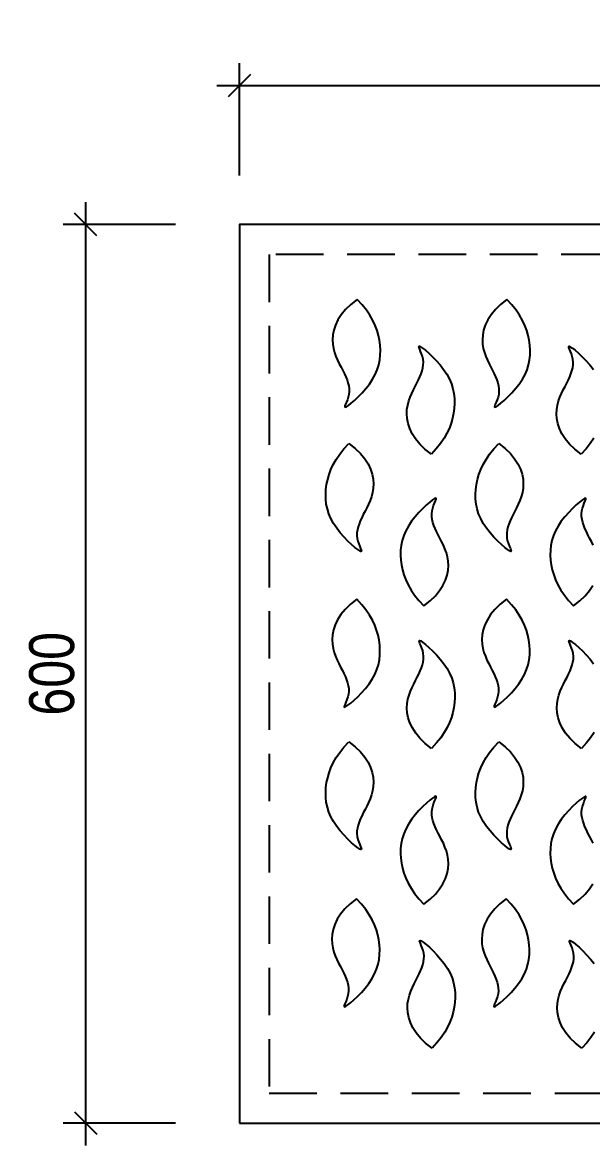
# Model space of a CAD drawing. Header units: feet. Extents: x 0 to 46220, y -100 to 29800.
# Drawn here: x 35253 to 35633, y 22577 to 23327 of the extents above; entities that cross this region are included whole.
import ezdxf

# ---------------------------------------------------------------- set-up
doc = ezdxf.new("R2010")
doc.units = ezdxf.units.FT
doc.header["$MEASUREMENT"] = 0
doc.linetypes.add('HIDDEN2', pattern=[4.7625, 3.175, -1.5875])
doc.layers.get('Defpoints').update_dxf_attribs({"color": 8})
for name, color, linetype in [('1', 1, 'Continuous'), ('VHG-Dim', 140, 'Continuous'), ('VHG-Nap4', 7, 'Continuous'), ('VHG-Thep', 1, 'Continuous')]:
    doc.layers.add(name, color=color, linetype=linetype)
doc.styles.add('VHG-Unicode.Regular', font='arial.ttf', dxfattribs={"width": 0.8})
doc.dimstyles.new('VHG1-15', dxfattribs={"dimscale": 150, "dimtxt": 0.2, "dimasz": 0.1, "dimexe": 0.1, "dimexo": 0.1, "dimgap": 0.05, "dimtad": 1, "dimdec": 0, "dimzin": 0, "dimdsep": 46, "dimtxsty": 'VHG-Unicode.Regular', "dimblk": 'OBLIQUE', "dimcen": 0.1, "dimdle": 0.1, "dimclrd": 140, "dimclre": 140, "dimclrt": 7, "dimaunit": 1, "dimadec": 3, "dimazin": 0, "dimtfac": 1, "dimtdec": 0, "dimtix": 1, "dimtofl": 0, "dimtmove": 0, "dimatfit": 3, "dimldrblk": 'DOTSMALL', "dimfxl": 0.4, "dimfxlon": 1, "dimtolj": 1, "dimtzin": 0, "dimarcsym": 0})

# ---------------------------------------------------------------- blocks, each defined once
blk = doc.blocks.new('_Oblique')
at = {"layer": 'VHG-Dim', "linetype": 'ByBlock', "lineweight": -2}
blk.add_line((-0.5, -0.5), (0.5, 0.5), dxfattribs=at)
blk = doc.blocks.new('*D391')
at = {"layer": 'Defpoints', "color": 0, "transparency": 16777216}
for p in [(35997.69, 23284.32), (35397.69, 23191.55), (35997.69, 23191.55)]:
    blk.add_point(p, dxfattribs=at)
at = {"layer": 'VHG-Dim', "color": 140, "lineweight": -2, "transparency": 16777216}
for p, q in [((35397.69, 23224.32), (35397.69, 23299.32)), ((35997.69, 23224.32), (35997.69, 23299.32)), ((35382.69, 23284.32), (36012.69, 23284.32))]:
    blk.add_line(p, q, dxfattribs=at)
at = {"layer": 'VHG-Dim', "color": 140, "lineweight": -2, "transparency": 16777216, "xscale": 15, "yscale": 15, "zscale": 15, "rotation": 180}
blk.add_blockref('_Oblique', (35397.69, 23284.32), dxfattribs=at)
at = {"layer": 'VHG-Dim', "color": 140, "lineweight": -2, "transparency": 16777216, "xscale": 15, "yscale": 15, "zscale": 15}
blk.add_blockref('_Oblique', (35997.69, 23284.32), dxfattribs=at)
at = {"layer": 'VHG-Dim', "color": 7, "transparency": 16777216, "insert": (35697.69, 23306.82), "char_height": 30, "attachment_point": 5, "style": 'VHG-Unicode.Regular'}
blk.add_mtext('\\A1;600', dxfattribs=at)
blk = doc.blocks.new('_DotSmall')
at = {"layer": 'VHG-Thep', "linetype": 'ByBlock', "const_width": 0.5}
blk.add_lwpolyline([(-0.0625, 0, 1), (0.0625, 0, 1)], format="xyb", close=True, dxfattribs=at)
blk = doc.blocks.new('*D392')
at = {"layer": 'Defpoints', "color": 0, "transparency": 16777216}
for p in [(35397.69, 23191.55), (35295.09, 22591.55), (35397.69, 22591.55)]:
    blk.add_point(p, dxfattribs=at)
at = {"layer": 'VHG-Dim', "color": 140, "lineweight": -2, "transparency": 16777216}
for p, q in [((35295.09, 23206.55), (35295.09, 22576.55)), ((35355.09, 23191.55), (35280.09, 23191.55)), ((35355.09, 22591.55), (35280.09, 22591.55))]:
    blk.add_line(p, q, dxfattribs=at)
at = {"layer": 'VHG-Dim', "color": 140, "lineweight": -2, "transparency": 16777216, "xscale": 15, "yscale": 15, "zscale": 15}
for p, rotation in [((35295.09, 23191.55), 90), ((35295.09, 22591.55), 270)]:
    blk.add_blockref('_Oblique', p, dxfattribs=dict(at, rotation=rotation))
at = {"layer": 'VHG-Dim', "color": 7, "transparency": 16777216, "insert": (35272.59, 22891.55), "char_height": 30, "attachment_point": 5, "rotation": 90, "style": 'VHG-Unicode.Regular'}
blk.add_mtext('\\A1;600', dxfattribs=at)
blk = doc.blocks.new('VIN.TNM.CX.500x500.MB')
at = {"layer": 'VHG-Nap4'}
blk.add_lwpolyline([(-300, -300), (300, -300), (300, 300), (-300, 300)], close=True, dxfattribs=at)
at = {"layer": 'VHG-Nap4', "linetype": 'HIDDEN2', "ltscale": 10}
blk.add_lwpolyline([(-280, -280), (280, -280), (280, 280), (-280, 280)], close=True, dxfattribs=at)
at = {"layer": 'VHG-Nap4'}
for points in [[(-221.34, 250), (-225.59, 246.67), (-229.11, 243.27), (-231.95, 239.82), (-234.16, 236.36), (-235.8, 232.93), (-236.91, 229.55), (-237.55, 226.26), (-237.77, 223.1), (-237.61, 220.09), (-237.14, 217.23), (-236.42, 214.5), (-235.49, 211.9), (-234.42, 209.42), (-233.27, 207.03), (-232.1, 204.74), (-230.95, 202.53), (-229.89, 200.38), (-228.94, 198.3), (-228.13, 196.27), (-227.47, 194.28), (-227, 192.33), (-226.72, 190.41), (-226.67, 188.52), (-226.86, 186.63), (-227.3, 184.77), (-227.9, 182.98), (-228.54, 181.36), (-229.12, 179.97), (-229.52, 178.89), (-229.64, 178.2), (-229.36, 177.98), (-228.57, 178.3), (-227.21, 179.21), (-225.35, 180.67), (-223.13, 182.59), (-220.68, 184.92), (-218.11, 187.56), (-215.57, 190.45), (-213.17, 193.52), (-211.05, 196.68), (-209.3, 199.88), (-207.94, 203.1), (-206.93, 206.33), (-206.26, 209.59), (-205.9, 212.85), (-205.84, 216.13), (-206.04, 219.42), (-206.48, 222.71), (-207.16, 226), (-208.1, 229.3), (-209.34, 232.63), (-210.92, 236), (-212.87, 239.4), (-215.23, 242.87), (-218.04, 246.4), (-221.34, 250)], [(-121.34, 250), (-125.59, 246.67), (-129.11, 243.27), (-131.95, 239.82), (-134.16, 236.36), (-135.8, 232.93), (-136.91, 229.55), (-137.55, 226.26), (-137.77, 223.1), (-137.61, 220.09), (-137.14, 217.23), (-136.42, 214.5), (-135.49, 211.9), (-134.42, 209.42), (-133.27, 207.03), (-132.1, 204.74), (-130.95, 202.53), (-129.89, 200.38), (-128.94, 198.3), (-128.13, 196.27), (-127.47, 194.28), (-127, 192.33), (-126.72, 190.41), (-126.67, 188.52), (-126.86, 186.63), (-127.3, 184.77), (-127.9, 182.98), (-128.54, 181.36), (-129.12, 179.97), (-129.52, 178.89), (-129.64, 178.2), (-129.36, 177.98), (-128.57, 178.3), (-127.21, 179.21), (-125.35, 180.67), (-123.13, 182.59), (-120.68, 184.92), (-118.11, 187.56), (-115.57, 190.45), (-113.17, 193.52), (-111.05, 196.68), (-109.3, 199.88), (-107.94, 203.1), (-106.93, 206.33), (-106.26, 209.59), (-105.9, 212.85), (-105.84, 216.13), (-106.04, 219.42), (-106.48, 222.71), (-107.16, 226), (-108.1, 229.3), (-109.34, 232.63), (-110.92, 236), (-112.87, 239.4), (-115.23, 242.87), (-118.04, 246.4), (-121.34, 250)], [(-171.82, 146.69), (-176.07, 150.02), (-179.59, 153.42), (-182.43, 156.87), (-184.64, 160.33), (-186.28, 163.76), (-187.39, 167.14), (-188.03, 170.43), (-188.25, 173.59), (-188.09, 176.6), (-187.62, 179.46), (-186.89, 182.19), (-185.97, 184.79), (-184.9, 187.28), (-183.75, 189.66), (-182.58, 191.95), (-181.43, 194.17), (-180.37, 196.31), (-179.42, 198.39), (-178.61, 200.42), (-177.95, 202.41), (-177.47, 204.36), (-177.2, 206.28), (-177.14, 208.18), (-177.34, 210.06), (-177.78, 211.93), (-178.37, 213.71), (-179.02, 215.33), (-179.6, 216.72), (-180, 217.8), (-180.12, 218.49), (-179.84, 218.71), (-179.05, 218.39), (-177.69, 217.48), (-175.83, 216.02), (-173.61, 214.1), (-171.15, 211.78), (-168.59, 209.13), (-166.04, 206.24), (-163.65, 203.18), (-161.53, 200.01), (-159.78, 196.82), (-158.42, 193.6), (-157.41, 190.36), (-156.74, 187.1), (-156.38, 183.84), (-156.31, 180.56), (-156.51, 177.28), (-156.96, 173.99), (-157.64, 170.69), (-158.58, 167.39), (-159.82, 164.06), (-161.39, 160.7), (-163.34, 157.29), (-165.71, 153.83), (-168.52, 150.3), (-171.82, 146.69)], [(-71.82, 146.69), (-76.07, 150.02), (-79.59, 153.42), (-82.43, 156.87), (-84.64, 160.33), (-86.28, 163.76), (-87.39, 167.14), (-88.03, 170.43), (-88.25, 173.59), (-88.09, 176.6), (-87.62, 179.46), (-86.89, 182.19), (-85.97, 184.79), (-84.9, 187.28), (-83.75, 189.66), (-82.58, 191.95), (-81.43, 194.17), (-80.37, 196.31), (-79.42, 198.39), (-78.61, 200.42), (-77.95, 202.41), (-77.47, 204.36), (-77.2, 206.28), (-77.14, 208.18), (-77.34, 210.06), (-77.78, 211.93), (-78.37, 213.71), (-79.02, 215.33), (-79.6, 216.72), (-80, 217.8), (-80.12, 218.49), (-79.84, 218.71), (-79.05, 218.39), (-77.69, 217.48), (-75.83, 216.02), (-73.61, 214.1), (-71.15, 211.78), (-68.59, 209.13), (-66.04, 206.24), (-63.65, 203.18)], [(-63.34, 157.29), (-65.71, 153.83), (-68.52, 150.3), (-71.82, 146.69)], [(-226.85, 153.78), (-222.61, 150.45), (-219.09, 147.05), (-216.25, 143.6), (-214.03, 140.14), (-212.39, 136.7), (-211.28, 133.33), (-210.64, 130.04), (-210.43, 126.88), (-210.58, 123.87), (-211.05, 121.01), (-211.78, 118.28), (-212.71, 115.68), (-213.77, 113.19), (-214.92, 110.81), (-216.1, 108.51), (-217.24, 106.3), (-218.3, 104.16), (-219.25, 102.07), (-220.07, 100.04), (-220.72, 98.06), (-221.2, 96.11), (-221.48, 94.19), (-221.53, 92.29), (-221.34, 90.41), (-220.9, 88.54), (-220.3, 86.76), (-219.66, 85.13), (-219.08, 83.75), (-218.68, 82.67), (-218.56, 81.98), (-218.84, 81.76), (-219.62, 82.07), (-220.99, 82.99), (-222.85, 84.44), (-225.07, 86.37), (-227.52, 88.69), (-230.09, 91.34), (-232.63, 94.23), (-235.03, 97.29), (-237.15, 100.45), (-238.89, 103.65), (-240.26, 106.87), (-241.26, 110.11), (-241.94, 113.36), (-242.29, 116.63), (-242.36, 119.91), (-242.16, 123.19), (-241.72, 126.48), (-241.04, 129.78), (-240.1, 133.08), (-238.86, 136.41), (-237.28, 139.77), (-235.33, 143.18), (-232.97, 146.64), (-230.16, 150.17), (-226.85, 153.78)], [(-126.85, 153.78), (-122.61, 150.45), (-119.09, 147.05), (-116.25, 143.6), (-114.03, 140.14), (-112.39, 136.7), (-111.28, 133.33), (-110.64, 130.04), (-110.43, 126.88), (-110.58, 123.87), (-111.05, 121.01), (-111.78, 118.28), (-112.71, 115.68), (-113.77, 113.19), (-114.92, 110.81), (-116.1, 108.51), (-117.24, 106.3), (-118.3, 104.16), (-119.25, 102.07), (-120.07, 100.04), (-120.72, 98.06), (-121.2, 96.11), (-121.48, 94.19), (-121.53, 92.29), (-121.34, 90.41), (-120.9, 88.54), (-120.3, 86.76), (-119.66, 85.13), (-119.08, 83.75), (-118.68, 82.67), (-118.56, 81.98), (-118.84, 81.76), (-119.62, 82.07), (-120.99, 82.99), (-122.85, 84.44), (-125.07, 86.37), (-127.52, 88.69), (-130.09, 91.34), (-132.63, 94.23), (-135.03, 97.29), (-137.15, 100.45), (-138.89, 103.65), (-140.26, 106.87), (-141.26, 110.11), (-141.94, 113.36), (-142.29, 116.63), (-142.36, 119.91), (-142.16, 123.19), (-141.72, 126.48), (-141.04, 129.78), (-140.1, 133.08), (-138.86, 136.41), (-137.28, 139.77), (-135.33, 143.18), (-132.97, 146.64), (-130.16, 150.17), (-126.85, 153.78)], [(-176.89, 45.38), (-172.64, 48.7), (-169.13, 52.11), (-166.28, 55.56), (-164.07, 59.01), (-162.43, 62.45), (-161.32, 65.83), (-160.68, 69.11), (-160.47, 72.27), (-160.62, 75.28), (-161.09, 78.15), (-161.82, 80.87), (-162.74, 83.47), (-163.81, 85.96), (-164.96, 88.34), (-166.14, 90.64), (-167.28, 92.85), (-168.34, 95), (-169.29, 97.08), (-170.1, 99.11), (-170.76, 101.09), (-171.24, 103.04), (-171.52, 104.96), (-171.57, 106.86), (-171.38, 108.74), (-170.94, 110.61), (-170.34, 112.39), (-169.7, 114.02), (-169.12, 115.41), (-168.71, 116.49), (-168.6, 117.17), (-168.87, 117.4), (-169.66, 117.08), (-171.03, 116.17), (-172.88, 114.71), (-175.1, 112.78), (-177.56, 110.46), (-180.12, 107.82), (-182.67, 104.93), (-185.07, 101.86), (-187.19, 98.7), (-188.93, 95.5), (-190.3, 92.28), (-191.3, 89.04), (-191.97, 85.79), (-192.33, 82.52), (-192.4, 79.25), (-192.2, 75.96), (-191.75, 72.67), (-191.07, 69.38), (-190.13, 66.07), (-188.9, 62.74), (-187.32, 59.38), (-185.37, 55.97), (-183.01, 52.51), (-180.19, 48.98), (-176.89, 45.38)], [(-76.89, 45.38), (-72.64, 48.7), (-69.13, 52.11), (-66.28, 55.56), (-64.07, 59.01)], [(-63.81, 85.96), (-64.96, 88.34), (-66.14, 90.64), (-67.28, 92.85), (-68.34, 95), (-69.29, 97.08), (-70.1, 99.11), (-70.76, 101.09), (-71.24, 103.04), (-71.52, 104.96), (-71.57, 106.86), (-71.38, 108.74), (-70.94, 110.61), (-70.34, 112.39), (-69.7, 114.02), (-69.12, 115.41), (-68.71, 116.49), (-68.6, 117.17), (-68.87, 117.4), (-69.66, 117.08), (-71.03, 116.17), (-72.88, 114.71), (-75.1, 112.78), (-77.56, 110.46), (-80.12, 107.82), (-82.67, 104.93), (-85.07, 101.86), (-87.19, 98.7), (-88.93, 95.5), (-90.3, 92.28), (-91.3, 89.04), (-91.97, 85.79), (-92.33, 82.52), (-92.4, 79.25), (-92.2, 75.96), (-91.75, 72.67), (-91.07, 69.38), (-90.13, 66.07), (-88.9, 62.74), (-87.32, 59.38), (-85.37, 55.97), (-83.01, 52.51), (-80.19, 48.98), (-76.89, 45.38)], [(-221.62, 49.78), (-225.87, 46.45), (-229.39, 43.05), (-232.23, 39.6), (-234.44, 36.14), (-236.08, 32.7), (-237.19, 29.33), (-237.83, 26.04), (-238.05, 22.88), (-237.89, 19.87), (-237.42, 17.01), (-236.7, 14.28), (-235.77, 11.68), (-234.7, 9.19), (-233.55, 6.81), (-232.38, 4.51), (-231.23, 2.3), (-230.17, 0.16), (-229.22, -1.93), (-228.41, -3.96), (-227.75, -5.94), (-227.27, -7.89), (-227, -9.81), (-226.94, -11.71), (-227.14, -13.59), (-227.58, -15.46), (-228.17, -17.24), (-228.82, -18.87), (-229.4, -20.25), (-229.8, -21.33), (-229.92, -22.02), (-229.64, -22.24), (-228.85, -21.93), (-227.49, -21.01), (-225.63, -19.56), (-223.41, -17.63), (-220.95, -15.31), (-218.39, -12.66), (-215.85, -9.77), (-213.45, -6.71), (-211.33, -3.55), (-209.58, -0.35), (-208.22, 2.87), (-207.21, 6.11), (-206.54, 9.36), (-206.18, 12.63), (-206.11, 15.91), (-206.31, 19.19), (-206.76, 22.48), (-207.44, 25.78), (-208.38, 29.08), (-209.62, 32.41), (-211.19, 35.77), (-213.14, 39.18), (-215.51, 42.64), (-218.32, 46.17), (-221.62, 49.78)], [(-121.62, 49.78), (-125.87, 46.45), (-129.39, 43.05), (-132.23, 39.6), (-134.44, 36.14), (-136.08, 32.7), (-137.19, 29.33), (-137.83, 26.04), (-138.05, 22.88), (-137.89, 19.87), (-137.42, 17.01), (-136.7, 14.28), (-135.77, 11.68), (-134.7, 9.19), (-133.55, 6.81), (-132.38, 4.51), (-131.23, 2.3), (-130.17, 0.16), (-129.22, -1.93), (-128.41, -3.96), (-127.75, -5.94), (-127.27, -7.89), (-127, -9.81), (-126.94, -11.71), (-127.14, -13.59), (-127.58, -15.46), (-128.17, -17.24), (-128.82, -18.87), (-129.4, -20.25), (-129.8, -21.33), (-129.92, -22.02), (-129.64, -22.24), (-128.85, -21.93), (-127.49, -21.01), (-125.63, -19.56), (-123.41, -17.63), (-120.95, -15.31), (-118.39, -12.66), (-115.85, -9.77), (-113.45, -6.71), (-111.33, -3.55), (-109.58, -0.35), (-108.22, 2.87), (-107.21, 6.11), (-106.54, 9.36), (-106.18, 12.63), (-106.11, 15.91), (-106.31, 19.19), (-106.76, 22.48), (-107.44, 25.78), (-108.38, 29.08), (-109.62, 32.41), (-111.19, 35.77), (-113.14, 39.18), (-115.51, 42.64), (-118.32, 46.17), (-121.62, 49.78)], [(-171.66, -49.78), (-175.91, -46.45), (-179.43, -43.05), (-182.27, -39.6), (-184.48, -36.14), (-186.12, -32.7), (-187.23, -29.33), (-187.87, -26.04), (-188.09, -22.88), (-187.93, -19.87), (-187.46, -17.01), (-186.73, -14.28), (-185.81, -11.68), (-184.74, -9.19), (-183.59, -6.81), (-182.41, -4.51), (-181.27, -2.3), (-180.21, -0.16), (-179.26, 1.93), (-178.45, 3.96), (-177.79, 5.94), (-177.31, 7.89), (-177.04, 9.81), (-176.98, 11.71), (-177.18, 13.59), (-177.62, 15.46), (-178.21, 17.24), (-178.86, 18.87), (-179.43, 20.25), (-179.84, 21.33), (-179.96, 22.02), (-179.68, 22.24), (-178.89, 21.93), (-177.53, 21.01), (-175.67, 19.56), (-173.45, 17.63), (-170.99, 15.31), (-168.43, 12.66), (-165.88, 9.77), (-163.49, 6.71), (-161.36, 3.55), (-159.62, 0.35), (-158.26, -2.87), (-157.25, -6.11), (-156.58, -9.36), (-156.22, -12.63), (-156.15, -15.91), (-156.35, -19.19), (-156.8, -22.48), (-157.48, -25.78), (-158.42, -29.08), (-159.66, -32.41), (-161.23, -35.77), (-163.18, -39.18), (-165.55, -42.64), (-168.36, -46.17), (-171.66, -49.78)], [(-71.66, -49.78), (-75.91, -46.45), (-79.43, -43.05), (-82.27, -39.6), (-84.48, -36.14), (-86.12, -32.7), (-87.23, -29.33), (-87.87, -26.04), (-88.09, -22.88), (-87.93, -19.87), (-87.46, -17.01), (-86.73, -14.28), (-85.81, -11.68), (-84.74, -9.19), (-83.59, -6.81), (-82.41, -4.51), (-81.27, -2.3), (-80.21, -0.16), (-79.26, 1.93), (-78.45, 3.96), (-77.79, 5.94), (-77.31, 7.89), (-77.04, 9.81), (-76.98, 11.71), (-77.18, 13.59), (-77.62, 15.46), (-78.21, 17.24), (-78.86, 18.87), (-79.43, 20.25), (-79.84, 21.33), (-79.96, 22.02), (-79.68, 22.24), (-78.89, 21.93), (-77.53, 21.01), (-75.67, 19.56), (-73.45, 17.63), (-70.99, 15.31), (-68.43, 12.66), (-65.88, 9.77), (-63.49, 6.71)], [(-63.18, -39.18), (-65.55, -42.64), (-68.36, -46.17), (-71.66, -49.78)], [(-226.85, -45.38), (-222.61, -48.7), (-219.09, -52.11), (-216.25, -55.56), (-214.03, -59.01), (-212.39, -62.45), (-211.28, -65.83), (-210.64, -69.11), (-210.43, -72.27), (-210.58, -75.28), (-211.05, -78.15), (-211.78, -80.87), (-212.71, -83.47), (-213.77, -85.96), (-214.92, -88.34), (-216.1, -90.64), (-217.24, -92.85), (-218.3, -95), (-219.25, -97.08), (-220.07, -99.11), (-220.72, -101.09), (-221.2, -103.04), (-221.48, -104.96), (-221.53, -106.86), (-221.34, -108.74), (-220.9, -110.61), (-220.3, -112.39), (-219.66, -114.02), (-219.08, -115.41), (-218.68, -116.49), (-218.56, -117.17), (-218.84, -117.4), (-219.62, -117.08), (-220.99, -116.17), (-222.85, -114.71), (-225.07, -112.78), (-227.52, -110.46), (-230.09, -107.82), (-232.63, -104.93), (-235.03, -101.86), (-237.15, -98.7), (-238.89, -95.5), (-240.26, -92.28), (-241.26, -89.04), (-241.94, -85.79), (-242.29, -82.52), (-242.36, -79.25), (-242.16, -75.96), (-241.72, -72.67), (-241.04, -69.38), (-240.1, -66.07), (-238.86, -62.74), (-237.28, -59.38), (-235.33, -55.97), (-232.97, -52.51), (-230.16, -48.98), (-226.85, -45.38)], [(-126.85, -45.38), (-122.61, -48.7), (-119.09, -52.11), (-116.25, -55.56), (-114.03, -59.01), (-112.39, -62.45), (-111.28, -65.83), (-110.64, -69.11), (-110.43, -72.27), (-110.58, -75.28), (-111.05, -78.15), (-111.78, -80.87), (-112.71, -83.47), (-113.77, -85.96), (-114.92, -88.34), (-116.1, -90.64), (-117.24, -92.85), (-118.3, -95), (-119.25, -97.08), (-120.07, -99.11), (-120.72, -101.09), (-121.2, -103.04), (-121.48, -104.96), (-121.53, -106.86), (-121.34, -108.74), (-120.9, -110.61), (-120.3, -112.39), (-119.66, -114.02), (-119.08, -115.41), (-118.68, -116.49), (-118.56, -117.17), (-118.84, -117.4), (-119.62, -117.08), (-120.99, -116.17), (-122.85, -114.71), (-125.07, -112.78), (-127.52, -110.46), (-130.09, -107.82), (-132.63, -104.93), (-135.03, -101.86), (-137.15, -98.7), (-138.89, -95.5), (-140.26, -92.28), (-141.26, -89.04), (-141.94, -85.79), (-142.29, -82.52), (-142.36, -79.25), (-142.16, -75.96), (-141.72, -72.67), (-141.04, -69.38), (-140.1, -66.07), (-138.86, -62.74), (-137.28, -59.38), (-135.33, -55.97), (-132.97, -52.51), (-130.16, -48.98), (-126.85, -45.38)], [(-176.89, -153.78), (-172.64, -150.45), (-169.13, -147.05), (-166.28, -143.6), (-164.07, -140.14), (-162.43, -136.7), (-161.32, -133.33), (-160.68, -130.04), (-160.47, -126.88), (-160.62, -123.87), (-161.09, -121.01), (-161.82, -118.28), (-162.74, -115.68), (-163.81, -113.19), (-164.96, -110.81), (-166.14, -108.51), (-167.28, -106.3), (-168.34, -104.16), (-169.29, -102.07), (-170.1, -100.04), (-170.76, -98.06), (-171.24, -96.11), (-171.52, -94.19), (-171.57, -92.29), (-171.38, -90.41), (-170.94, -88.54), (-170.34, -86.76), (-169.7, -85.13), (-169.12, -83.75), (-168.71, -82.67), (-168.6, -81.98), (-168.87, -81.76), (-169.66, -82.07), (-171.03, -82.99), (-172.88, -84.44), (-175.1, -86.37), (-177.56, -88.69), (-180.12, -91.34), (-182.67, -94.23), (-185.07, -97.29), (-187.19, -100.45), (-188.93, -103.65), (-190.3, -106.87), (-191.3, -110.11), (-191.97, -113.36), (-192.33, -116.63), (-192.4, -119.91), (-192.2, -123.19), (-191.75, -126.48), (-191.07, -129.78), (-190.13, -133.08), (-188.9, -136.41), (-187.32, -139.77), (-185.37, -143.18), (-183.01, -146.64), (-180.19, -150.17), (-176.89, -153.78)], [(-76.89, -153.78), (-72.64, -150.45), (-69.13, -147.05), (-66.28, -143.6), (-64.07, -140.14)], [(-63.81, -113.19), (-64.96, -110.81), (-66.14, -108.51), (-67.28, -106.3), (-68.34, -104.16), (-69.29, -102.07), (-70.1, -100.04), (-70.76, -98.06), (-71.24, -96.11), (-71.52, -94.19), (-71.57, -92.29), (-71.38, -90.41), (-70.94, -88.54), (-70.34, -86.76), (-69.7, -85.13), (-69.12, -83.75), (-68.71, -82.67), (-68.6, -81.98), (-68.87, -81.76), (-69.66, -82.07), (-71.03, -82.99), (-72.88, -84.44), (-75.1, -86.37), (-77.56, -88.69), (-80.12, -91.34), (-82.67, -94.23), (-85.07, -97.29), (-87.19, -100.45), (-88.93, -103.65), (-90.3, -106.87), (-91.3, -110.11), (-91.97, -113.36), (-92.33, -116.63), (-92.4, -119.91), (-92.2, -123.19), (-91.75, -126.48), (-91.07, -129.78), (-90.13, -133.08), (-88.9, -136.41), (-87.32, -139.77), (-85.37, -143.18), (-83.01, -146.64), (-80.19, -150.17), (-76.89, -153.78)], [(-221.78, -150.29), (-226.03, -153.62), (-229.55, -157.02), (-232.39, -160.47), (-234.6, -163.93), (-236.24, -167.36), (-237.35, -170.74), (-237.99, -174.03), (-238.21, -177.19), (-238.05, -180.2), (-237.58, -183.06), (-236.86, -185.78), (-235.93, -188.39), (-234.86, -190.87), (-233.71, -193.26), (-232.54, -195.55), (-231.39, -197.76), (-230.33, -199.91), (-229.38, -201.99), (-228.57, -204.02), (-227.91, -206.01), (-227.44, -207.95), (-227.16, -209.87), (-227.11, -211.77), (-227.3, -213.66), (-227.74, -215.52), (-228.33, -217.31), (-228.98, -218.93), (-229.56, -220.32), (-229.96, -221.4), (-230.08, -222.09), (-229.8, -222.31), (-229.01, -221.99), (-227.65, -221.08), (-225.79, -219.62), (-223.57, -217.69), (-221.12, -215.37), (-218.55, -212.73), (-216.01, -209.84), (-213.61, -206.77), (-211.49, -203.61), (-209.74, -200.41), (-208.38, -197.19), (-207.37, -193.96), (-206.7, -190.7), (-206.34, -187.43), (-206.28, -184.16), (-206.48, -180.87), (-206.92, -177.58), (-207.6, -174.29), (-208.54, -170.98), (-209.78, -167.65), (-211.36, -164.29), (-213.31, -160.88), (-215.67, -157.42), (-218.48, -153.89), (-221.78, -150.29)], [(-121.78, -150.29), (-126.03, -153.62), (-129.55, -157.02), (-132.39, -160.47), (-134.6, -163.93), (-136.24, -167.36), (-137.35, -170.74), (-137.99, -174.03), (-138.21, -177.19), (-138.05, -180.2), (-137.58, -183.06), (-136.86, -185.78), (-135.93, -188.39), (-134.86, -190.87), (-133.71, -193.26), (-132.54, -195.55), (-131.39, -197.76), (-130.33, -199.91), (-129.38, -201.99), (-128.57, -204.02), (-127.91, -206.01), (-127.44, -207.95), (-127.16, -209.87), (-127.11, -211.77), (-127.3, -213.66), (-127.74, -215.52), (-128.33, -217.31), (-128.98, -218.93), (-129.56, -220.32), (-129.96, -221.4), (-130.08, -222.09), (-129.8, -222.31), (-129.01, -221.99), (-127.65, -221.08), (-125.79, -219.62), (-123.57, -217.69), (-121.12, -215.37), (-118.55, -212.73), (-116.01, -209.84), (-113.61, -206.77), (-111.49, -203.61), (-109.74, -200.41), (-108.38, -197.19), (-107.37, -193.96), (-106.7, -190.7), (-106.34, -187.43), (-106.28, -184.16), (-106.48, -180.87), (-106.92, -177.58), (-107.6, -174.29), (-108.54, -170.98), (-109.78, -167.65), (-111.36, -164.29), (-113.31, -160.88), (-115.67, -157.42), (-118.48, -153.89), (-121.78, -150.29)], [(-171.38, -250), (-175.63, -246.67), (-179.15, -243.27), (-181.99, -239.82), (-184.2, -236.36), (-185.84, -232.93), (-186.95, -229.55), (-187.59, -226.26), (-187.81, -223.1), (-187.65, -220.09), (-187.18, -217.23), (-186.45, -214.5), (-185.53, -211.9), (-184.46, -209.42), (-183.31, -207.03), (-182.14, -204.74), (-180.99, -202.53), (-179.93, -200.38), (-178.98, -198.3), (-178.17, -196.27), (-177.51, -194.28), (-177.03, -192.33), (-176.76, -190.41), (-176.7, -188.52), (-176.9, -186.63), (-177.34, -184.77), (-177.93, -182.98), (-178.58, -181.36), (-179.16, -179.97), (-179.56, -178.89), (-179.68, -178.2), (-179.4, -177.98), (-178.61, -178.3), (-177.25, -179.21), (-175.39, -180.67), (-173.17, -182.59), (-170.71, -184.92), (-168.15, -187.56), (-165.61, -190.45), (-163.21, -193.52), (-161.09, -196.68), (-159.34, -199.88), (-157.98, -203.1), (-156.97, -206.33), (-156.3, -209.59), (-155.94, -212.85), (-155.87, -216.13), (-156.07, -219.42), (-156.52, -222.71), (-157.2, -226), (-158.14, -229.3), (-159.38, -232.63), (-160.95, -236), (-162.9, -239.4), (-165.27, -242.87), (-168.08, -246.4), (-171.38, -250)], [(-71.38, -250), (-75.63, -246.67), (-79.15, -243.27), (-81.99, -239.82), (-84.2, -236.36), (-85.84, -232.93), (-86.95, -229.55), (-87.59, -226.26), (-87.81, -223.1), (-87.65, -220.09), (-87.18, -217.23), (-86.45, -214.5), (-85.53, -211.9), (-84.46, -209.42), (-83.31, -207.03), (-82.14, -204.74), (-80.99, -202.53), (-79.93, -200.38), (-78.98, -198.3), (-78.17, -196.27), (-77.51, -194.28), (-77.03, -192.33), (-76.76, -190.41), (-76.7, -188.52), (-76.9, -186.63), (-77.34, -184.77), (-77.93, -182.98), (-78.58, -181.36), (-79.16, -179.97), (-79.56, -178.89), (-79.68, -178.2), (-79.4, -177.98), (-78.61, -178.3), (-77.25, -179.21), (-75.39, -180.67), (-73.17, -182.59), (-70.71, -184.92), (-68.15, -187.56), (-65.61, -190.45), (-63.21, -193.52)], [(-62.9, -239.4), (-65.27, -242.87), (-68.08, -246.4), (-71.38, -250)]]:
    blk.add_lwpolyline(points, dxfattribs=at)

msp = doc.modelspace()

# ---------------------------------------------------------------- block references
at = {"layer": '1'}
msp.add_blockref('VIN.TNM.CX.500x500.MB', (35697.69, 22891.55), dxfattribs=at)

# ---------------------------------------------------------------- dimensions: what is measured, and where the dimension line sits
at = {"layer": 'VHG-Dim'}
dim = msp.add_linear_dim(base=(35997.69, 23284.32), p1=(35397.69, 23191.55), p2=(35997.69, 23191.55), dimstyle='VHG1-15', dxfattribs=at)
dim.commit()
dim.dimension.update_dxf_attribs({"geometry": '*D391', "text_midpoint": (35697.69, 23306.82)})
dim = msp.add_linear_dim(base=(35295.09, 22591.55), p1=(35397.69, 23191.55), p2=(35397.69, 22591.55), angle=90, dimstyle='VHG1-15', dxfattribs=at)
dim.commit()
dim.dimension.update_dxf_attribs({"geometry": '*D392', "text_midpoint": (35272.59, 22891.55)})

doc.saveas('drawing.dxf')
